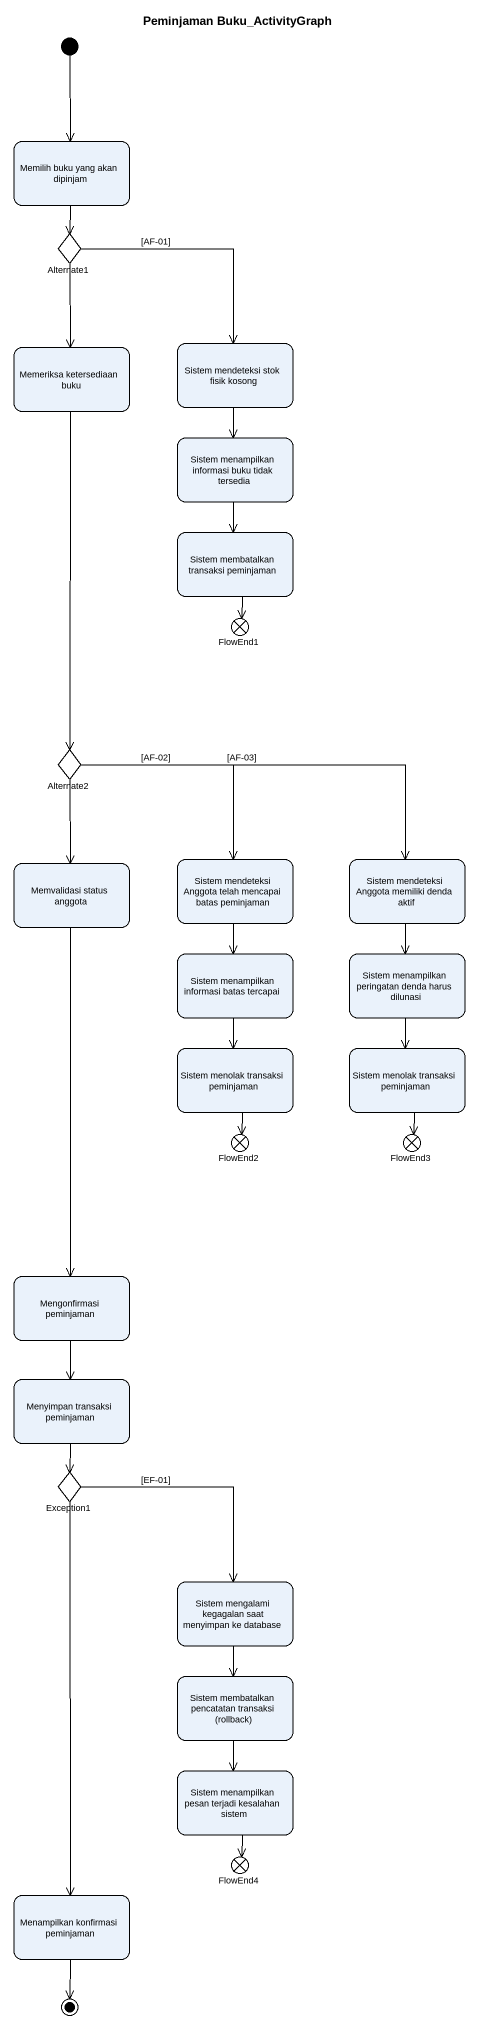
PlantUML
@startuml
title Peminjaman Buku_ActivityGraph
hide empty description
state "Memilih buku yang akan dipinjam" as Memilih_buku_yang_akan
state Alternate1 <<choice>>
state "Memeriksa ketersediaan buku" as Memeriksa_ketersediaan_buku
state "Sistem mendeteksi stok fisik kosong" as Sistem_mendeteksi_stok
state "Sistem menampilkan informasi buku tidak tersedia" as Sistem_menampilkan
state "Sistem membatalkan transaksi peminjaman" as Sistem_membatalkan
state FlowEnd1 <<end>>
state Alternate2 <<choice>>
state "Sistem mendeteksi Anggota telah mencapai batas peminjaman" as Sistem_mendeteksi_Anggota
state "Sistem mendeteksi Anggota memiliki denda aktif" as Sistem_mendeteksi_Anggota_2
state "Memvalidasi status anggota" as Memvalidasi_status_anggota
state "Sistem menampilkan informasi batas tercapai" as Sistem_menampilkan_2
state "Sistem menampilkan peringatan denda harus dilunasi" as Sistem_menampilkan_3
state "Sistem menolak transaksi peminjaman" as Sistem_menolak_transaksi
state "Sistem menolak transaksi peminjaman" as Sistem_menolak_transaksi_2
state FlowEnd2 <<end>>
state FlowEnd3 <<end>>
state "Mengonfirmasi peminjaman" as Mengonfirmasi_peminjaman
state "Menyimpan transaksi peminjaman" as Menyimpan_transaksi
state Exception1 <<choice>>
state "Sistem mengalami kegagalan saat menyimpan ke database" as Sistem_mengalami_kegagalan
state "Sistem membatalkan pencatatan transaksi (rollback)" as Sistem_membatalkan_2
state "Sistem menampilkan pesan terjadi kesalahan sistem" as Sistem_menampilkan_pesan
state FlowEnd4 <<end>>
state "Menampilkan konfirmasi peminjaman" as Menampilkan_konfirmasi
[*] --> Memilih_buku_yang_akan
Memilih_buku_yang_akan --> Alternate1
Alternate1 --> Memeriksa_ketersediaan_buku
Alternate1 --> Sistem_mendeteksi_stok : [AF-01]
Memeriksa_ketersediaan_buku --> Alternate2
Sistem_mendeteksi_stok --> Sistem_menampilkan
Sistem_menampilkan --> Sistem_membatalkan
Sistem_membatalkan --> FlowEnd1
Alternate2 --> Sistem_mendeteksi_Anggota : [AF-02]
Alternate2 -right-> Sistem_mendeteksi_Anggota_2 : [AF-03]
Alternate2 --> Memvalidasi_status_anggota
Sistem_mendeteksi_Anggota --> Sistem_menampilkan_2
Sistem_mendeteksi_Anggota_2 --> Sistem_menampilkan_3
Memvalidasi_status_anggota --> Mengonfirmasi_peminjaman
Sistem_menampilkan_2 --> Sistem_menolak_transaksi
Sistem_menampilkan_3 --> Sistem_menolak_transaksi_2
Sistem_menolak_transaksi --> FlowEnd2
Sistem_menolak_transaksi_2 --> FlowEnd3
Mengonfirmasi_peminjaman --> Menyimpan_transaksi
Menyimpan_transaksi --> Exception1
Exception1 --> Sistem_mengalami_kegagalan : [EF-01]
Exception1 --> Menampilkan_konfirmasi
Sistem_mengalami_kegagalan --> Sistem_membatalkan_2
Sistem_membatalkan_2 --> Sistem_menampilkan_pesan
Sistem_menampilkan_pesan --> FlowEnd4
Menampilkan_konfirmasi --> [*]
@enduml
